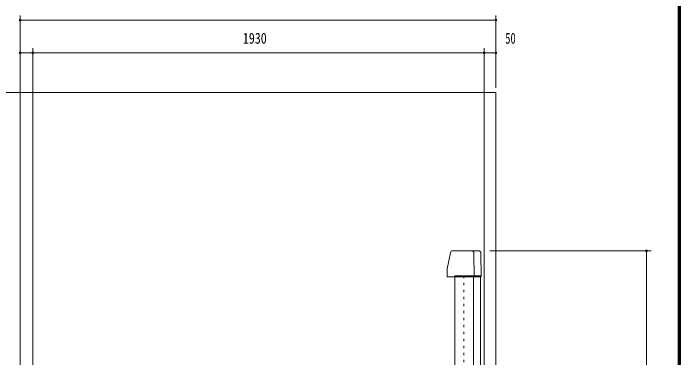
# Model space of a CAD drawing. Units: millimetres, scale not verified. Extents: x -5740 to 6033, y -4020 to 4020.
# Drawn here: x 2887 to 5740, y -1272 to 202 of the extents above; entities that cross this region are included whole.
import ezdxf
from ezdxf.enums import TextEntityAlignment as Align

# ---------------------------------------------------------------- set-up
doc = ezdxf.new("R2010")
doc.units = ezdxf.units.MM
doc.header["$LTSCALE"] = 10
doc.linetypes.add('USER1', pattern=[3, 1, -2])
for name, color, linetype, lineweight in [('0-3_2ラック-03BODL', 7, 'Continuous', 18), ('0-8_2ラック-A上ラック架台', 3, 'Continuous', 18), ('0-C_2ラック-F寸法', 3, 'Continuous', 18), ('1-0_F-F4PAPAER', 5, 'Continuous', 18)]:
    doc.layers.add(name, color=color, linetype=linetype, lineweight=lineweight)
doc.styles.add('ＭＳ ゴシック', font='')
doc.styles.get('ＭＳ ゴシック').set_extended_font_data('MS Gothic')

msp = doc.modelspace()

# ---------------------------------------------------------------- linework, layer by layer
at = {"layer": '0-3_2ラック-03BODL'}
for p, q in [((4949.74, -136.6), (1079.74, -136.6)), ((4949.74, -2636.6), (4949.74, -136.6))]:
    msp.add_line(p, q, dxfattribs=at)
at = {"layer": '0-8_2ラック-A上ラック架台'}
for p, q in [((4755.42, -822.69), (4741.99, -891.6)), ((4875.99, -814.6), (4765.23, -814.6)), ((4856.99, -926.6), (4855.99, -824.6)), ((4886.99, -926.6), (4885.99, -824.6)), ((4741.99, -926.6), (4741.99, -891.6)), ((4886.99, -926.6), (4741.99, -926.6)), ((4884.74, -921.6), (4774.74, -921.6)), ((4774.74, -2611.6), (4774.74, -921.6)), ((4854.74, -2611.6), (4854.74, -921.6)), ((4884.74, -2611.6), (4884.74, -921.6))]:
    msp.add_line(p, q, dxfattribs=at)
at = {"layer": '0-8_2ラック-A上ラック架台', "color": 7, "linetype": 'USER1'}
msp.add_line((4813.24, -2611.6), (4813.24, -921.6), dxfattribs=at)
at = {"layer": '0-8_2ラック-A上ラック架台'}
for centre, radius, start, end in [((4765.23, -824.6), 10, 90, 168.977), ((4845.99, -824.6), 10, 0, 90), ((4875.99, -824.6), 10, 0, 90), ((4746.99, -892.08), 5, 168.977, 180)]:
    msp.add_arc(centre, radius, start, end, dxfattribs=at)
at = {"layer": '0-C_2ラック-F寸法'}
for p, q in [((2915.77, 193.4), (2915.77, -2046.53)), ((4949.74, 173.4), (2915.77, 173.4)), ((4949.74, 193.4), (4949.74, -116.6)), ((2969.74, 33.4), (2915.77, 33.4)), ((2969.74, 53.4), (2969.74, -2383.06)), ((4899.74, 33.4), (2969.74, 33.4)), ((4899.74, 53.4), (4899.74, -2578.12)), ((4949.74, 33.4), (4899.74, 33.4)), ((5613.75, -814.6), (4924, -814.6)), ((5593.75, -2636.6), (5593.75, -814.6))]:
    msp.add_line(p, q, dxfattribs=at)
for centre, start, end in [((2915.77, 173.4), 0, 180), ((2915.77, 173.4), 180, 0), ((4949.74, 173.4), 0, 180), ((4949.74, 173.4), 180, 0), ((2915.77, 33.4), 0, 180), ((2915.77, 33.4), 180, 0), ((2969.74, 33.4), 0, 180), ((2969.74, 33.4), 180, 0), ((4899.74, 33.4), 0, 180), ((4899.74, 33.4), 180, 0), ((4949.74, 33.4), 0, 180), ((4949.74, 33.4), 180, 0), ((5593.75, -814.6), 0, 180), ((5593.75, -814.6), 180, 0)]:
    msp.add_arc(centre, 4, start, end, dxfattribs=at)
at = {"layer": '1-0_F-F4PAPAER'}
for points in [[(5739.96, 4020.13), (-5740.04, 4020.13), (-5740.04, -4019.87), (5739.96, -4019.87)], [(5738.96, 4019.13), (5738.96, -4018.87), (-5739.04, -4018.87), (-5739.04, 4019.13)], [(5737.96, 4018.13), (5737.96, -4017.87), (-5738.04, -4017.87), (-5738.04, 4018.13)], [(5736.96, 4017.13), (5736.96, -4016.87), (-5737.04, -4016.87), (-5737.04, 4017.13)], [(5735.96, 4016.13), (5735.96, -4015.87), (-5736.04, -4015.87), (-5736.04, 4016.13)], [(5734.96, 4015.13), (5734.96, -4014.87), (-5735.04, -4014.87), (-5735.04, 4015.13)], [(5733.96, 4014.13), (5733.96, -4013.87), (-5734.04, -4013.87), (-5734.04, 4014.13)], [(5732.96, 4013.13), (5732.96, -4012.87), (-5733.04, -4012.87), (-5733.04, 4013.13)], [(5731.96, 4012.13), (5731.96, -4011.87), (-5732.04, -4011.87), (-5732.04, 4012.13)], [(5730.96, 4011.13), (5730.96, -4010.87), (-5731.04, -4010.87), (-5731.04, 4011.13)], [(5729.96, 4010.13), (5729.96, -4009.87), (-5730.04, -4009.87), (-5730.04, 4010.13)]]:
    msp.add_lwpolyline(points, close=True, dxfattribs=at)

# ---------------------------------------------------------------- texts
at = {"layer": '0-C_2ラック-F寸法', "color": 7, "style": 'ＭＳ ゴシック'}
for s, width, p in [('1930', 0.8, (3868, 58.2)), ('50', 0.7, (4990.08, 58.2))]:
    msp.add_text(s, height=46.89, dxfattribs=dict(at, width=width)).set_placement(p, align=Align.BOTTOM_LEFT)

doc.saveas('drawing.dxf')
